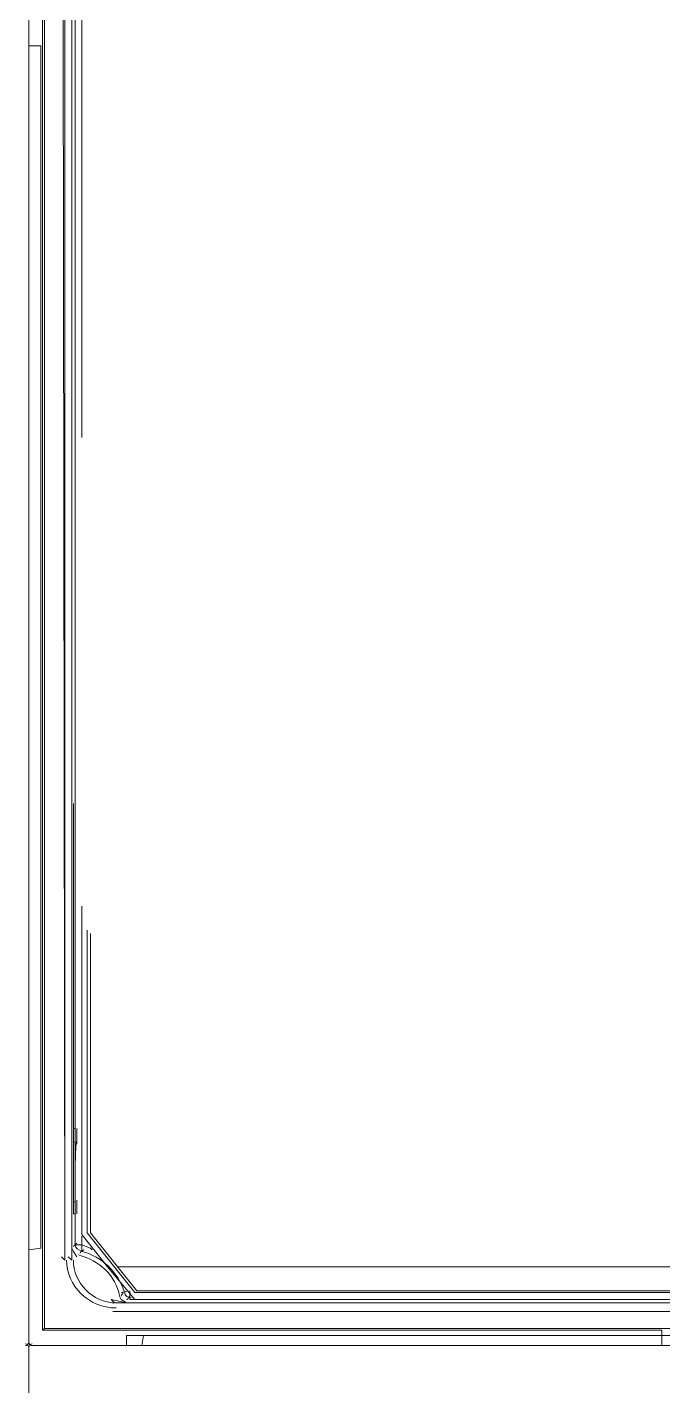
# Model space of a CAD drawing. Header units: metres. Extents: x 2999 to 3164, y 1641 to 1678.
# Drawn here: x 3005.453 to 3006.03, y 1652.64 to 1653.873 of the extents above; entities that cross this region are included whole.
import ezdxf

# ---------------------------------------------------------------- set-up
doc = ezdxf.new("R2010")
doc.units = ezdxf.units.M

msp = doc.modelspace()

# ---------------------------------------------------------------- linework, layer by layer
at = {"color": 7, "linetype": 'Continuous', "lineweight": 20, "true_color": 0x000007}
for points in [[(3005.4548, 1655.2093), (3005.4548, 1652.6781), (3005.4548, 1652.6781)], [(3005.4548, 1655.2093), (3005.4548, 1652.6781), (3005.4548, 1652.6781)], [(3005.4967, 1653.2104), (3005.4967, 1655.127), (3005.4936, 1655.1317), (3005.4936, 1654.9951)], [(3005.4967, 1655.127), (3005.5029, 1655.127), (3005.5029, 1653.5006)], [(3005.4688, 1655.1177), (3005.4688, 1652.692), (3005.4688, 1652.692)], [(3005.4672, 1655.11), (3005.4672, 1652.6905), (3005.4672, 1652.6905)], [(3005.4874, 1654.9998), (3005.4843, 1655.0029), (3005.4874, 1652.7541)], [(3005.4936, 1652.7541), (3005.4936, 1654.9951), (3005.4874, 1654.9998), (3005.4874, 1652.7541)], [(3005.4548, 1653.856), (3005.4657, 1653.856), (3005.4657, 1652.765), (3005.4548, 1652.7634)], [(3005.4967, 1652.7681), (3005.4967, 1653.2104), (3005.4967, 1653.2104)], [(3005.4967, 1652.796), (3005.4951, 1652.796), (3005.4951, 1653.1685)], [(3005.4967, 1653.1685), (3005.4967, 1652.8736), (3005.4967, 1652.8736)], [(3005.5029, 1653.0754), (3005.5029, 1652.7774), (3005.5029, 1652.7774)], [(3005.5076, 1652.7789), (3005.5076, 1653.0536), (3005.5076, 1653.0536)], [(3005.5107, 1652.7789), (3005.5107, 1653.0505), (3005.5107, 1653.0505)], [(3005.4967, 1652.8736), (3005.4951, 1652.8736), (3005.4951, 1652.8736)], [(3005.4967, 1652.8612), (3005.4951, 1652.8612), (3005.4951, 1652.8612)], [(3005.4967, 1652.8069), (3005.4951, 1652.8069), (3005.4951, 1652.8069)], [(3005.4967, 1652.796), (3005.4951, 1652.796), (3005.4951, 1652.796)], [(3005.5029, 1652.7619), (3005.5029, 1652.7681), (3005.4967, 1652.7681)], [(3005.5029, 1652.7774), (3005.5262, 1652.7479), (3005.5262, 1652.7479)], [(3005.5029, 1652.7758), (3005.5029, 1652.7681), (3005.5029, 1652.7681)], [(3005.5029, 1652.7681), (3005.5107, 1652.765), (3005.5122, 1652.7634)], [(3005.551, 1652.7246), (3005.5076, 1652.7789), (3005.5076, 1652.7789)], [(3005.5526, 1652.7262), (3005.5107, 1652.7789), (3005.5107, 1652.7789)], [(3005.4874, 1652.7541), (3005.4843, 1652.7572), (3005.4843, 1652.7572)], [(3005.4936, 1652.7541), (3005.4905, 1652.7572), (3005.4905, 1652.7572)], [(3005.4936, 1652.765), (3005.4936, 1652.7541), (3005.4936, 1652.7541)], [(3005.4982, 1652.7572), (3005.4951, 1652.7619), (3005.4936, 1652.765)], [(3005.551, 1652.7184), (3005.5262, 1652.7479), (3005.5262, 1652.7479)], [(3005.5355, 1652.7479), (3006.0616, 1652.7479), (3006.0616, 1652.7479)], [(3006.0694, 1652.7479), (3006.0694, 1652.7184), (3005.551, 1652.7184)], [(3005.5324, 1652.7153), (3005.5293, 1652.7184), (3005.5433, 1652.7153)], [(3005.5433, 1652.7153), (3005.5386, 1652.7184), (3005.537, 1652.7215)], [(3005.5448, 1652.7262), (3005.5386, 1652.7246), (3005.5386, 1652.7246)], [(3005.5464, 1652.7262), (3005.5464, 1652.7184), (3005.5464, 1652.7184)], [(3005.551, 1652.7184), (3005.5464, 1652.7184), (3005.5464, 1652.7184)], [(3005.551, 1652.7246), (3006.0632, 1652.7246), (3006.0632, 1652.7246)], [(3005.5526, 1652.7262), (3006.0616, 1652.7262), (3006.0616, 1652.7262)], [(3005.5308, 1652.7076), (3006.6451, 1652.7076), (3006.642, 1652.7107)], [(3005.5324, 1652.7076), (3005.5308, 1652.7076), (3005.5308, 1652.7076)], [(3006.6451, 1652.7153), (3005.5324, 1652.7153), (3005.5324, 1652.7153)], [(3006.6451, 1652.7076), (3005.5324, 1652.7076), (3005.5324, 1652.7076)], [(3006.029, 1652.6905), (3005.4672, 1652.6905), (3005.4688, 1652.692)], [(3006.147, 1652.6905), (3006.7088, 1652.6905), (3006.7072, 1652.692), (3005.4688, 1652.692)], [(3005.5433, 1652.6765), (3005.5433, 1652.6858), (3005.5588, 1652.6858), (3005.5572, 1652.6765)], [(3006.6188, 1652.6858), (3005.5588, 1652.6858), (3005.5588, 1652.6858)], [(3006.029, 1652.6905), (3006.029, 1652.6765), (3006.043, 1652.6765)], [(3005.4548, 1652.675), (3005.4548, 1650.1437), (3005.4548, 1650.1437)], [(3005.4548, 1652.675), (3005.4548, 1650.1437), (3005.4548, 1650.1437)], [(3006.029, 1652.6765), (3005.4579, 1652.6765), (3005.4579, 1652.6765)], [(3005.4579, 1652.6765), (3006.7212, 1652.6765), (3006.7212, 1652.6765)]]:
    msp.add_lwpolyline(points, dxfattribs=at)
for points in [[(3005.4982, 1652.8596), (3005.4982, 1652.8612), (3005.4982, 1652.8674), (3005.4982, 1652.8736)], [(3005.4982, 1652.8628), (3005.4967, 1652.855), (3005.4967, 1652.8348), (3005.4967, 1652.81)], [(3005.4982, 1652.796), (3005.4982, 1652.796), (3005.4982, 1652.8007), (3005.4982, 1652.8084)], [(3005.4982, 1652.7696), (3005.4967, 1652.7681), (3005.4951, 1652.7665), (3005.4951, 1652.7665)], [(3005.4967, 1652.7681), (3005.4967, 1652.765), (3005.4998, 1652.7634), (3005.5029, 1652.7619)], [(3005.537, 1652.7215), (3005.5339, 1652.7401), (3005.5184, 1652.7541), (3005.4998, 1652.7588)], [(3005.5045, 1652.7634), (3005.5029, 1652.7619), (3005.5014, 1652.7619), (3005.5014, 1652.7603)], [(3005.5417, 1652.7246), (3005.5355, 1652.7433), (3005.5215, 1652.7572), (3005.5029, 1652.7619)], [(3005.4889, 1652.7541), (3005.4889, 1652.7308), (3005.5091, 1652.7107), (3005.5339, 1652.7107)], [(3005.4889, 1652.7541), (3005.4889, 1652.7308), (3005.5091, 1652.7107), (3005.5339, 1652.7107)], [(3005.4951, 1652.7541), (3005.4951, 1652.7339), (3005.5122, 1652.7153), (3005.5339, 1652.7153)], [(3005.4951, 1652.7541), (3005.4951, 1652.7339), (3005.5122, 1652.7153), (3005.5339, 1652.7153)], [(3005.5386, 1652.7215), (3005.5386, 1652.7231), (3005.5401, 1652.7231), (3005.5401, 1652.7246)], [(3005.5417, 1652.7246), (3005.5417, 1652.7215), (3005.5448, 1652.72), (3005.5479, 1652.72)], [(3005.5433, 1652.7184), (3005.5448, 1652.7184), (3005.5448, 1652.72), (3005.5464, 1652.7215)], [(3005.4517, 1652.6765), (3005.4532, 1652.6765), (3005.4548, 1652.6781), (3005.4548, 1652.6796)], [(3005.4548, 1652.675), (3005.4548, 1652.6765), (3005.4532, 1652.6781), (3005.4517, 1652.6781)], [(3005.4548, 1652.6796), (3005.4548, 1652.6781), (3005.4563, 1652.6765), (3005.4579, 1652.6765)], [(3005.4579, 1652.6781), (3005.4563, 1652.6781), (3005.4548, 1652.6765), (3005.4548, 1652.675)]]:
    msp.add_open_spline(points, degree=3, dxfattribs=at)

doc.saveas('drawing.dxf')
